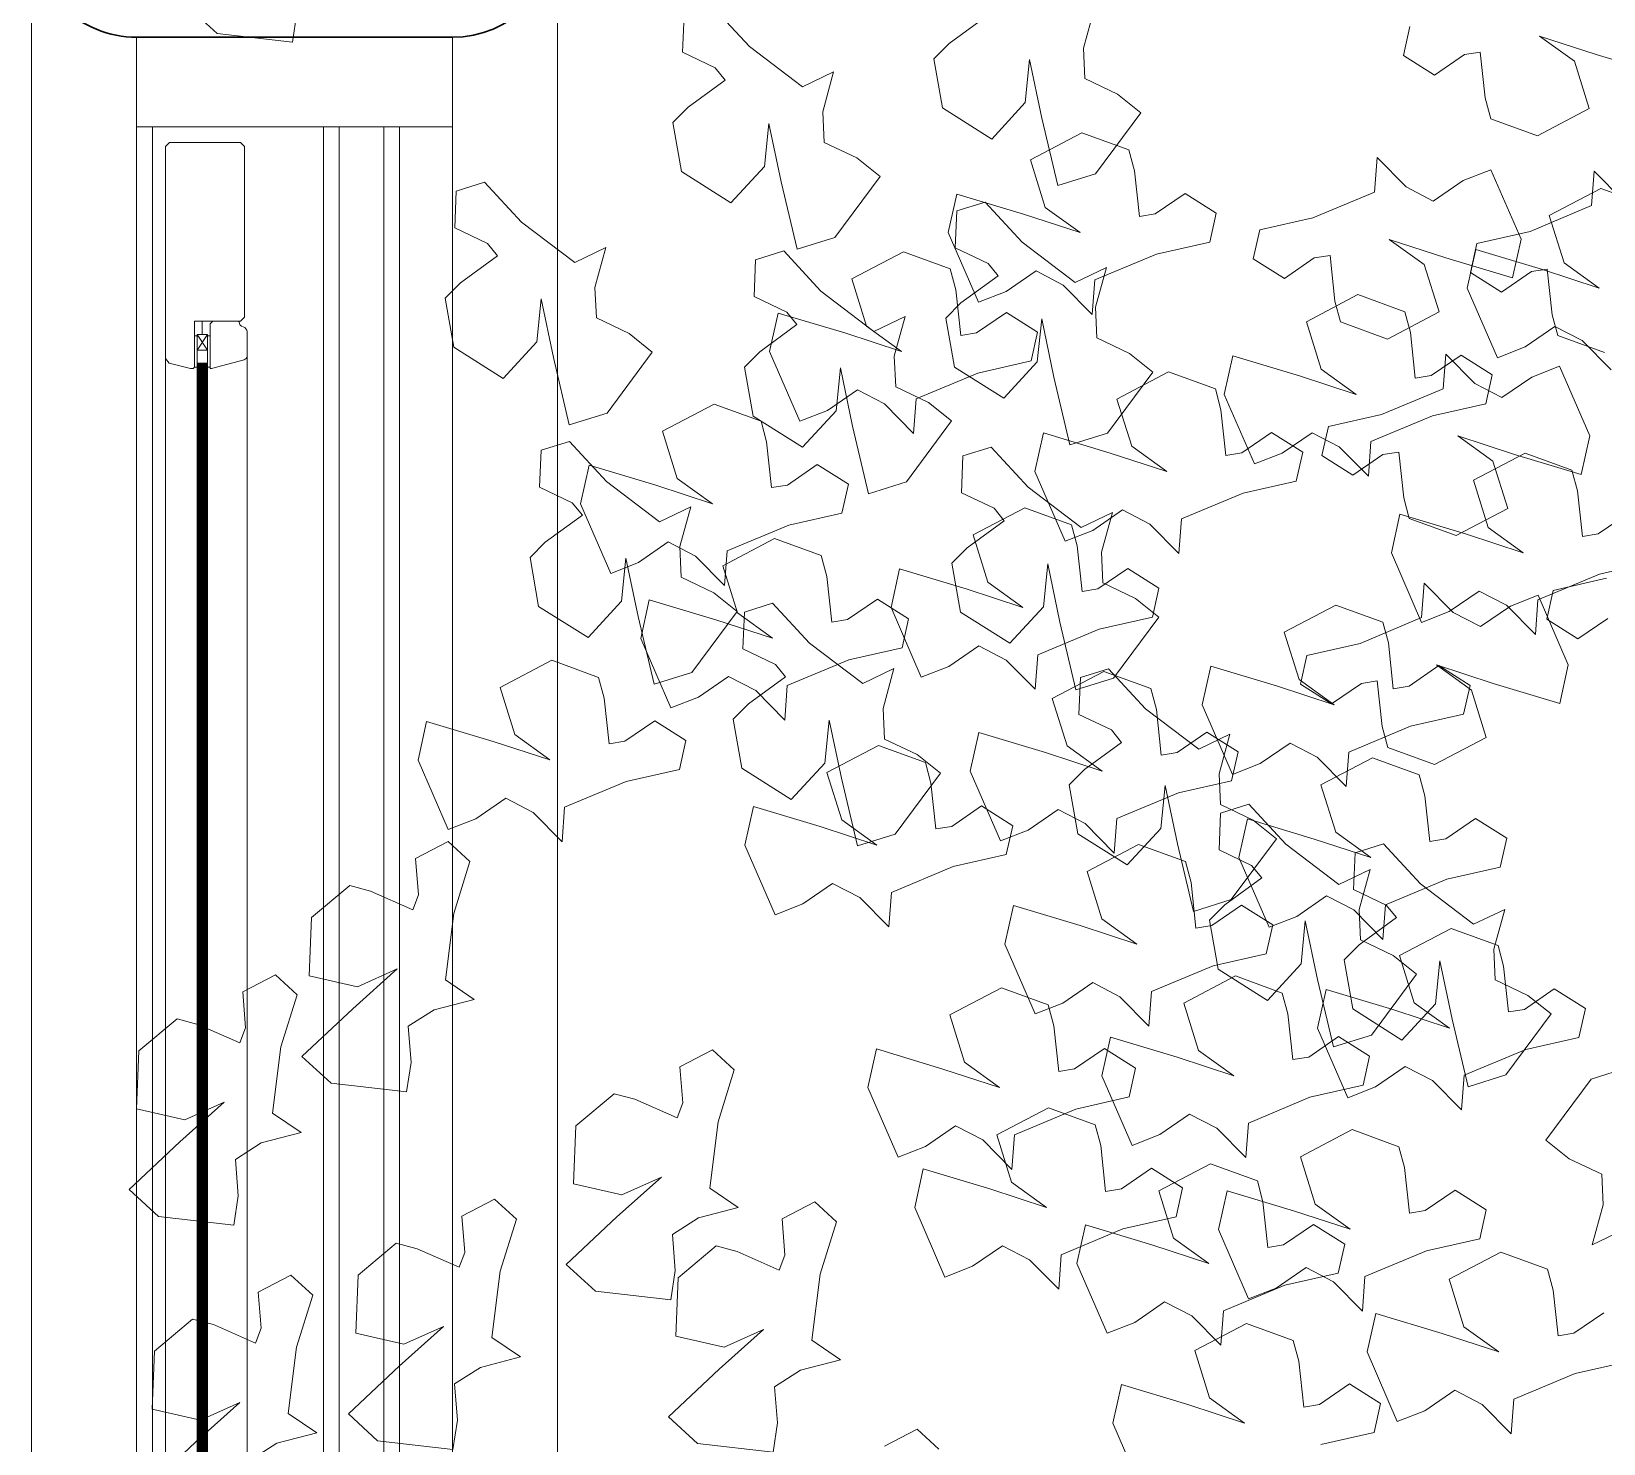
# Model space of a CAD drawing. Header units: metres. Extents: x -44 to 358, y -286 to 66.
# Drawn here: x 10.078 to 10.676, y -266.276 to -265.739 of the extents above; entities that cross this region are included whole.
import ezdxf

# ---------------------------------------------------------------- set-up
doc = ezdxf.new("R2010")
doc.units = ezdxf.units.M
doc.header["$LTSCALE"] = 0.3
for name, color, linetype, lineweight in [('A-DOOR', 7, 'Continuous', 5), ('A-WALL', 7, 'Continuous', 30), ('ARBOLES', 86, 'Continuous', 0), ('baños', 141, 'Continuous', 0), ('Columnas', 7, 'Continuous', 18), ('cristales', 131, 'Continuous', 0)]:
    doc.layers.add(name, color=color, linetype=linetype, lineweight=lineweight)

# ---------------------------------------------------------------- blocks, each defined once
blk = doc.blocks.new('TREES')
at = {"layer": 'ARBOLES', "color": 252, "true_color": 0x8da178}
for p, q in [((-0.01943, 0.00566), (-0.02163, 0.01238)), ((0.04322, 0.00195), (0.045, 0.01078)), ((0.11883, 0.00671), (0.11582, 0.01032)), ((-0.05957, 0.00886), (-0.05758, 0.00413)), ((-0.03624, 0.0063), (-0.03856, 0.01013)), ((-0.0276, 0.00861), (-0.02459, 0.005)), ((0.11066, 0.00966), (0.11286, 0.00294)), ((-0.04706, 0.00226), (-0.04544, 0.00667)), ((-0.04544, 0.00667), (-0.04151, 0.00722)), ((-0.04151, 0.00722), (-0.03624, 0.0063)), ((0.06172, 0.00723), (0.05828, 0.00313)), ((0.07993, 0.00042), (0.08157, 0.00666)), ((0.11666, 0.00246), (0.11883, 0.00671)), ((0.16753, 0.00781), (0.16542, 0.00459)), ((0.17594, 0.00272), (0.16753, 0.00781)), ((-0.12284, -0.00091), (-0.12504, 0.00581)), ((-0.05758, 0.00413), (-0.04917, -0.00096)), ((-0.02459, 0.005), (-0.02407, 0.003)), ((-0.01535, -0.00196), (-0.01943, 0.00566)), ((0.09249, 0.00578), (0.08388, 0.00104)), ((0.09758, 0.00514), (0.09249, 0.00578)), ((0.09581, -0.00369), (0.09758, 0.00514)), ((0.12228, 0.00578), (0.11366, 0.00104)), ((0.12737, 0.00514), (0.12228, 0.00578)), ((0.12559, -0.00369), (0.12737, 0.00514)), ((0.16542, 0.00459), (0.1638, 0.00018)), ((-0.13101, 0.00204), (-0.128, -0.00157)), ((-0.06662, 0.00254), (-0.06879, -0.00171)), ((-0.06282, 0.00206), (-0.06662, 0.00254)), ((-0.06062, -0.00466), (-0.06282, 0.00206)), ((-0.04917, -0.00096), (-0.04706, 0.00226)), ((-0.02407, 0.003), (-0.02991, 0.0018)), ((0.05828, 0.00313), (0.06276, 0.00321)), ((0.06276, 0.00321), (0.06684, -0.00441)), ((0.11286, 0.00294), (0.11666, 0.00246)), ((0.17793, -0.00201), (0.17594, 0.00272)), ((-0.17098, 0.00083), (-0.17261, -0.00541)), ((-0.03253, 0.00083), (-0.03416, -0.00541)), ((-0.02991, 0.0018), (-0.03253, 0.00083)), ((0.04152, -0.00558), (0.04322, 0.00195)), ((0.05027, 0.00172), (0.04435, -0.00075)), ((0.0544, -0.00461), (0.05027, 0.00172)), ((0.07732, -0.00055), (0.07993, 0.00042)), ((0.08388, 0.00104), (0.08562, -0.0024)), ((0.11366, 0.00104), (0.1154, -0.0024)), ((0.1546, 0.00056), (0.15691, -0.00328)), ((0.15987, -0.00037), (0.1546, 0.00056)), ((0.1638, 0.00018), (0.15987, -0.00037)), ((-0.15277, -0.00598), (-0.14933, -0.00188)), ((-0.128, -0.00157), (-0.12748, -0.00357)), ((-0.11876, -0.00854), (-0.12284, -0.00091)), ((-0.06879, -0.00171), (-0.06578, -0.00532)), ((-0.01087, -0.00188), (-0.01535, -0.00196)), ((-0.01431, -0.00598), (-0.01087, -0.00188)), ((0.04435, -0.00075), (0.04152, -0.00558)), ((0.07148, -0.00175), (0.07732, -0.00055)), ((0.072, -0.00375), (0.07148, -0.00175)), ((0.16939, -0.00488), (0.17793, -0.00201)), ((-0.12748, -0.00357), (-0.13332, -0.00477)), ((0.07501, -0.00736), (0.072, -0.00375)), ((0.08562, -0.0024), (0.08862, -0.00601)), ((0.0941, -0.01123), (0.09581, -0.00369)), ((0.10286, -0.00393), (0.09694, -0.0064)), ((0.10698, -0.01025), (0.10286, -0.00393)), ((0.1154, -0.0024), (0.11841, -0.00601)), ((0.12389, -0.01123), (0.12559, -0.00369)), ((0.13264, -0.00393), (0.12672, -0.0064)), ((0.13677, -0.01025), (0.13264, -0.00393)), ((0.15691, -0.00328), (0.15235, -0.01062)), ((-0.17261, -0.00541), (-0.16849, -0.01174)), ((-0.16257, -0.00927), (-0.15973, -0.00444)), ((-0.15973, -0.00444), (-0.16144, -0.01197)), ((-0.15426, -0.00966), (-0.15277, -0.00598)), ((-0.13593, -0.00574), (-0.13756, -0.01198)), ((-0.13332, -0.00477), (-0.13593, -0.00574)), ((-0.06578, -0.00532), (-0.06526, -0.00732)), ((-0.05654, -0.01229), (-0.06062, -0.00466)), ((-0.03416, -0.00541), (-0.03004, -0.01174)), ((-0.02411, -0.00927), (-0.02128, -0.00444)), ((-0.02128, -0.00444), (-0.02298, -0.01197)), ((-0.0158, -0.00966), (-0.01431, -0.00598)), ((0.05277, -0.01085), (0.0544, -0.00461)), ((0.06796, -0.00547), (0.05935, -0.01021)), ((0.06684, -0.00441), (0.06904, -0.01113)), ((0.07305, -0.00611), (0.06796, -0.00547)), ((0.08862, -0.00601), (0.08714, -0.00969)), ((0.11841, -0.00601), (0.11692, -0.00969)), ((0.16202, -0.00717), (0.16939, -0.00488)), ((-0.06526, -0.00732), (-0.0711, -0.00852)), ((-0.03945, -0.0078), (-0.04162, -0.01205)), ((-0.03565, -0.00828), (-0.03945, -0.0078)), ((0.07127, -0.01494), (0.07305, -0.00611)), ((0.07284, -0.01161), (0.07501, -0.00736)), ((0.09694, -0.0064), (0.0941, -0.01123)), ((0.12672, -0.0064), (0.12389, -0.01123)), ((0.16762, -0.00721), (0.16202, -0.00717)), ((0.17272, -0.01111), (0.16762, -0.00721)), ((-0.16849, -0.01174), (-0.16257, -0.00927)), ((-0.15125, -0.01327), (-0.15426, -0.00966)), ((-0.11428, -0.00845), (-0.11876, -0.00854)), ((-0.11772, -0.01255), (-0.11428, -0.00845)), ((-0.08765, -0.00968), (-0.08982, -0.01393)), ((-0.08385, -0.01016), (-0.08765, -0.00968)), ((-0.08165, -0.01688), (-0.08385, -0.01016)), ((-0.07371, -0.00949), (-0.07534, -0.01573)), ((-0.0711, -0.00852), (-0.07371, -0.00949)), ((-0.03345, -0.015), (-0.03565, -0.00828)), ((-0.03004, -0.01174), (-0.02411, -0.00927)), ((-0.01279, -0.01327), (-0.0158, -0.00966)), ((0.08714, -0.00969), (0.0837, -0.01379)), ((0.11692, -0.00969), (0.11348, -0.01379)), ((0.16403, -0.01003), (0.16192, -0.01325)), ((0.17244, -0.01512), (0.16403, -0.01003)), ((-0.16144, -0.01197), (-0.16321, -0.0208)), ((-0.13756, -0.01198), (-0.13344, -0.01831)), ((-0.12752, -0.01584), (-0.12468, -0.01101)), ((-0.12468, -0.01101), (-0.12639, -0.01854)), ((-0.05206, -0.0122), (-0.05654, -0.01229)), ((-0.0555, -0.0163), (-0.05206, -0.0122)), ((-0.04162, -0.01205), (-0.03861, -0.01566)), ((-0.02298, -0.01197), (-0.02476, -0.0208)), ((0.04431, -0.01302), (0.05015, -0.01182)), ((0.05015, -0.01182), (0.05277, -0.01085)), ((0.05935, -0.01021), (0.06108, -0.01365)), ((0.06904, -0.01113), (0.07284, -0.01161)), ((0.10535, -0.01649), (0.10698, -0.01025)), ((0.13514, -0.01649), (0.13677, -0.01025)), ((0.15235, -0.01062), (0.14763, -0.01589)), ((0.1693, -0.01784), (0.17272, -0.01111)), ((-0.14951, -0.0167), (-0.15125, -0.01327)), ((-0.1192, -0.01623), (-0.11772, -0.01255)), ((-0.08982, -0.01393), (-0.08681, -0.01753)), ((-0.01106, -0.0167), (-0.01279, -0.01327)), ((0.04483, -0.01502), (0.04431, -0.01302)), ((0.06108, -0.01365), (0.06409, -0.01725)), ((0.0837, -0.01379), (0.08818, -0.0137)), ((0.08818, -0.0137), (0.09226, -0.02132)), ((0.11348, -0.01379), (0.11796, -0.0137)), ((0.11796, -0.0137), (0.12204, -0.02132)), ((0.1555, -0.01477), (0.15698, -0.01331)), ((0.15698, -0.01331), (0.16093, -0.01777)), ((0.16192, -0.01325), (0.1603, -0.01766)), ((-0.13344, -0.01831), (-0.12752, -0.01584)), ((-0.1162, -0.01984), (-0.1192, -0.01623)), ((-0.10692, -0.01625), (-0.10909, -0.0205)), ((-0.10312, -0.01673), (-0.10692, -0.01625)), ((-0.07534, -0.01573), (-0.07122, -0.02206)), ((-0.0653, -0.01959), (-0.06246, -0.01476)), ((-0.06246, -0.01476), (-0.06417, -0.02229)), ((-0.03861, -0.01566), (-0.03809, -0.01767)), ((-0.02937, -0.02263), (-0.03345, -0.015)), ((0.04784, -0.01863), (0.04483, -0.01502)), ((0.06957, -0.02248), (0.07127, -0.01494)), ((0.07833, -0.01517), (0.0724, -0.01765)), ((0.08245, -0.0215), (0.07833, -0.01517)), ((0.14763, -0.01589), (0.14912, -0.01942)), ((0.15388, -0.01917), (0.1555, -0.01477)), ((0.17443, -0.01985), (0.17244, -0.01512)), ((-0.15813, -0.02144), (-0.14951, -0.0167)), ((-0.14724, -0.01718), (-0.14941, -0.02142)), ((-0.14344, -0.01766), (-0.14724, -0.01718)), ((-0.14124, -0.02438), (-0.14344, -0.01766)), ((-0.10092, -0.02345), (-0.10312, -0.01673)), ((-0.08681, -0.01753), (-0.08629, -0.01954)), ((-0.07757, -0.0245), (-0.08165, -0.01688)), ((-0.05698, -0.01998), (-0.0555, -0.0163)), ((-0.03809, -0.01767), (-0.04393, -0.01886)), ((-0.01967, -0.02144), (-0.01106, -0.0167)), ((0.06409, -0.01725), (0.0626, -0.02093)), ((0.0724, -0.01765), (0.06957, -0.02248)), ((0.0969, -0.01866), (0.10274, -0.01747)), ((0.10274, -0.01747), (0.10535, -0.01649)), ((0.12668, -0.01866), (0.13252, -0.01747)), ((0.13252, -0.01747), (0.13514, -0.01649)), ((0.1511, -0.01728), (0.15341, -0.02112)), ((0.15637, -0.01821), (0.1511, -0.01728)), ((0.1603, -0.01766), (0.15637, -0.01821)), ((0.16093, -0.01777), (0.16308, -0.01955)), ((0.16308, -0.01955), (0.1693, -0.01784)), ((-0.12639, -0.01854), (-0.12816, -0.02737)), ((-0.11446, -0.02327), (-0.1162, -0.01984)), ((-0.08629, -0.01954), (-0.09213, -0.02073)), ((-0.07122, -0.02206), (-0.0653, -0.01959)), ((-0.05398, -0.02359), (-0.05698, -0.01998)), ((-0.04654, -0.01983), (-0.04818, -0.02607)), ((-0.04393, -0.01886), (-0.04654, -0.01983)), ((-0.01317, -0.01907), (-0.01533, -0.02332)), ((-0.00936, -0.01955), (-0.01317, -0.01907)), ((-0.00716, -0.02627), (-0.00936, -0.01955)), ((0.04567, -0.02288), (0.04784, -0.01863)), ((0.09742, -0.02067), (0.0969, -0.01866)), ((0.1272, -0.02067), (0.12668, -0.01866)), ((0.14912, -0.01942), (0.15388, -0.01917)), ((0.1659, -0.02272), (0.17443, -0.01985)), ((-0.16321, -0.0208), (-0.15813, -0.02144)), ((-0.14941, -0.02142), (-0.1464, -0.02503)), ((-0.10909, -0.0205), (-0.10608, -0.02411)), ((-0.09475, -0.02171), (-0.09638, -0.02795)), ((-0.09213, -0.02073), (-0.09475, -0.02171)), ((-0.06417, -0.02229), (-0.06594, -0.03112)), ((-0.02476, -0.0208), (-0.01967, -0.02144)), ((0.0626, -0.02093), (0.05916, -0.02504)), ((0.08082, -0.02774), (0.08245, -0.0215)), ((0.09226, -0.02132), (0.09446, -0.02804)), ((0.10043, -0.02428), (0.09742, -0.02067)), ((0.12204, -0.02132), (0.12424, -0.02804)), ((0.13021, -0.02428), (0.1272, -0.02067)), ((0.15341, -0.02112), (0.14885, -0.02846)), ((-0.13716, -0.032), (-0.14124, -0.02438)), ((-0.12307, -0.02801), (-0.11446, -0.02327)), ((-0.10608, -0.02411), (-0.10556, -0.02611)), ((-0.09684, -0.03107), (-0.10092, -0.02345)), ((-0.07309, -0.02441), (-0.07757, -0.0245)), ((-0.07653, -0.02852), (-0.07309, -0.02441)), ((-0.05224, -0.02702), (-0.05398, -0.02359)), ((-0.02489, -0.02254), (-0.02937, -0.02263)), ((-0.02833, -0.02664), (-0.02489, -0.02254)), ((-0.01533, -0.02332), (-0.01233, -0.02693)), ((0.04187, -0.0224), (0.04567, -0.02288)), ((0.09826, -0.02852), (0.10043, -0.02428)), ((0.12804, -0.02852), (0.13021, -0.02428)), ((0.15852, -0.02502), (0.1659, -0.02272)), ((-0.1464, -0.02503), (-0.14588, -0.02704)), ((-0.10556, -0.02611), (-0.1114, -0.0273)), ((-0.05785, -0.0247), (-0.06002, -0.02894)), ((-0.05405, -0.02517), (-0.05785, -0.0247)), ((-0.05185, -0.0319), (-0.05405, -0.02517)), ((-0.04818, -0.02607), (-0.04405, -0.0324)), ((-0.03813, -0.02993), (-0.0353, -0.0251)), ((-0.0353, -0.0251), (-0.037, -0.03263)), ((-0.03332, -0.02564), (-0.03548, -0.02989)), ((-0.02951, -0.02612), (-0.03332, -0.02564)), ((-0.02731, -0.03284), (-0.02951, -0.02612)), ((0.05916, -0.02504), (0.06364, -0.02495)), ((0.06364, -0.02495), (0.06772, -0.03257)), ((0.16412, -0.02505), (0.15852, -0.02502)), ((0.16922, -0.02895), (0.16412, -0.02505)), ((-0.15172, -0.02823), (-0.15433, -0.02921)), ((-0.14588, -0.02704), (-0.15172, -0.02823)), ((-0.12816, -0.02737), (-0.12307, -0.02801)), ((-0.11401, -0.02828), (-0.11564, -0.03452)), ((-0.1114, -0.0273), (-0.11401, -0.02828)), ((-0.09638, -0.02795), (-0.09226, -0.03427)), ((-0.08633, -0.0318), (-0.0835, -0.02697)), ((-0.0835, -0.02697), (-0.0852, -0.03451)), ((-0.06085, -0.03176), (-0.05224, -0.02702)), ((-0.02982, -0.03032), (-0.02833, -0.02664)), ((-0.01233, -0.02693), (-0.0118, -0.02893)), ((0.0782, -0.02872), (0.08082, -0.02774)), ((0.09446, -0.02804), (0.09826, -0.02852)), ((0.12424, -0.02804), (0.12804, -0.02852)), ((0.14885, -0.02846), (0.14413, -0.03373)), ((-0.15433, -0.02921), (-0.15596, -0.03545)), ((-0.07802, -0.0322), (-0.07653, -0.02852)), ((-0.06002, -0.02894), (-0.05701, -0.03255)), ((-0.04405, -0.0324), (-0.03813, -0.02993)), ((-0.03548, -0.02989), (-0.03248, -0.0335)), ((-0.02681, -0.03393), (-0.02982, -0.03032)), ((-0.01764, -0.03013), (-0.02026, -0.0311)), ((-0.0118, -0.02893), (-0.01764, -0.03013)), ((0.07236, -0.02991), (0.0782, -0.02872)), ((0.07288, -0.03192), (0.07236, -0.02991)), ((0.14826, -0.02975), (0.14615, -0.03297)), ((0.15667, -0.03484), (0.14826, -0.02975)), ((0.1658, -0.03568), (0.16922, -0.02895)), ((-0.13268, -0.03191), (-0.13716, -0.032)), ((-0.13612, -0.03601), (-0.13268, -0.03191)), ((-0.09236, -0.03099), (-0.09684, -0.03107)), ((-0.0958, -0.03509), (-0.09236, -0.03099)), ((-0.09226, -0.03427), (-0.08633, -0.0318)), ((-0.07501, -0.0358), (-0.07802, -0.0322)), ((-0.06594, -0.03112), (-0.06085, -0.03176)), ((-0.05701, -0.03255), (-0.05649, -0.03456)), ((-0.04777, -0.03952), (-0.05185, -0.0319)), ((-0.02026, -0.0311), (-0.02189, -0.03734)), ((0.06772, -0.03257), (0.06992, -0.03929)), ((0.07589, -0.03552), (0.07288, -0.03192)), ((0.152, -0.03261), (0.15348, -0.03115)), ((0.15348, -0.03115), (0.15743, -0.03561)), ((-0.14592, -0.0393), (-0.14308, -0.03447)), ((-0.14308, -0.03447), (-0.14479, -0.04201)), ((-0.11564, -0.03452), (-0.11152, -0.04085)), ((-0.1056, -0.03838), (-0.10276, -0.03355)), ((-0.10276, -0.03355), (-0.10447, -0.04108)), ((-0.0852, -0.03451), (-0.08698, -0.04334)), ((-0.05649, -0.03456), (-0.06233, -0.03575)), ((-0.037, -0.03263), (-0.03878, -0.04146)), ((-0.03248, -0.0335), (-0.03196, -0.03551)), ((-0.02324, -0.04047), (-0.02731, -0.03284)), ((-0.02507, -0.03736), (-0.02681, -0.03393)), ((0.14413, -0.03373), (0.14562, -0.03726)), ((0.14615, -0.03297), (0.14453, -0.03737)), ((0.15038, -0.03701), (0.152, -0.03261)), ((-0.15596, -0.03545), (-0.15184, -0.04177)), ((-0.1376, -0.03969), (-0.13612, -0.03601)), ((-0.09728, -0.03877), (-0.0958, -0.03509)), ((-0.07328, -0.03924), (-0.07501, -0.0358)), ((-0.06233, -0.03575), (-0.06495, -0.03673)), ((-0.03196, -0.03551), (-0.03779, -0.0367)), ((-0.01184, -0.0412), (-0.00901, -0.03637)), ((-0.00901, -0.03637), (-0.01072, -0.0439)), ((0.07372, -0.03977), (0.07589, -0.03552)), ((0.15866, -0.03956), (0.15667, -0.03484)), ((0.15743, -0.03561), (0.15958, -0.03739)), ((0.15958, -0.03739), (0.1658, -0.03568)), ((-0.11152, -0.04085), (-0.1056, -0.03838)), ((-0.06495, -0.03673), (-0.06658, -0.04297)), ((-0.04041, -0.03767), (-0.04204, -0.04391)), ((-0.03779, -0.0367), (-0.04041, -0.03767)), ((-0.03369, -0.0421), (-0.02507, -0.03736)), ((-0.02189, -0.03734), (-0.01777, -0.04367)), ((0.13533, -0.037), (0.13765, -0.04084)), ((0.1406, -0.03793), (0.13533, -0.037)), ((0.14453, -0.03737), (0.1406, -0.03793)), ((0.14562, -0.03726), (0.15038, -0.03701)), ((-0.15184, -0.04177), (-0.14592, -0.0393)), ((-0.1346, -0.0433), (-0.1376, -0.03969)), ((-0.13497, -0.04066), (-0.13714, -0.04491)), ((-0.13117, -0.04114), (-0.13497, -0.04066)), ((-0.09428, -0.04238), (-0.09728, -0.03877)), ((-0.08189, -0.04398), (-0.07328, -0.03924)), ((-0.07364, -0.03879), (-0.0758, -0.04304)), ((-0.06983, -0.03927), (-0.07364, -0.03879)), ((-0.06763, -0.04599), (-0.06983, -0.03927)), ((-0.04329, -0.03943), (-0.04777, -0.03952)), ((-0.04673, -0.04353), (-0.04329, -0.03943)), ((-0.01876, -0.04038), (-0.02324, -0.04047)), ((-0.02219, -0.04448), (-0.01876, -0.04038)), ((0.06992, -0.03929), (0.07372, -0.03977)), ((0.15013, -0.04244), (0.15866, -0.03956)), ((-0.14479, -0.04201), (-0.14656, -0.05084)), ((-0.12897, -0.04786), (-0.13117, -0.04114)), ((-0.10447, -0.04108), (-0.10624, -0.04991)), ((-0.09254, -0.04581), (-0.09428, -0.04238)), ((-0.05653, -0.04682), (-0.0537, -0.04199)), ((-0.0537, -0.04199), (-0.0554, -0.04953)), ((-0.03878, -0.04146), (-0.03369, -0.0421)), ((-0.01777, -0.04367), (-0.01184, -0.0412)), ((0.13765, -0.04084), (0.13308, -0.04818)), ((0.14275, -0.04473), (0.15013, -0.04244)), ((-0.13286, -0.04674), (-0.1346, -0.0433)), ((-0.08698, -0.04334), (-0.08189, -0.04398)), ((-0.0758, -0.04304), (-0.0728, -0.04664)), ((-0.06658, -0.04297), (-0.06245, -0.04929)), ((-0.04822, -0.04721), (-0.04673, -0.04353)), ((-0.04204, -0.04391), (-0.03792, -0.05024)), ((-0.03199, -0.04777), (-0.02916, -0.04294)), ((-0.02916, -0.04294), (-0.03087, -0.05048)), ((-0.02368, -0.04816), (-0.02219, -0.04448)), ((-0.01072, -0.0439), (-0.01249, -0.05273)), ((0.14835, -0.04477), (0.14275, -0.04473)), ((0.15345, -0.04866), (0.14835, -0.04477)), ((-0.14147, -0.05148), (-0.13286, -0.04674)), ((-0.13714, -0.04491), (-0.13413, -0.04852)), ((-0.10116, -0.05055), (-0.09254, -0.04581)), ((-0.09554, -0.04536), (-0.0977, -0.04961)), ((-0.09173, -0.04584), (-0.09554, -0.04536)), ((-0.08953, -0.05256), (-0.09173, -0.04584)), ((-0.0728, -0.04664), (-0.07227, -0.04865)), ((-0.06356, -0.05361), (-0.06763, -0.04599)), ((-0.06245, -0.04929), (-0.05653, -0.04682)), ((-0.13413, -0.04852), (-0.13361, -0.05052)), ((-0.12489, -0.05549), (-0.12897, -0.04786)), ((-0.07227, -0.04865), (-0.07811, -0.04984)), ((-0.04521, -0.05082), (-0.04822, -0.04721)), ((-0.03859, -0.04723), (-0.04075, -0.05148)), ((-0.03478, -0.04771), (-0.03859, -0.04723)), ((-0.03792, -0.05024), (-0.03199, -0.04777)), ((-0.03258, -0.05443), (-0.03478, -0.04771)), ((-0.02067, -0.05177), (-0.02368, -0.04816)), ((-0.0074, -0.05337), (0.00121, -0.04863)), ((0.12109, -0.04759), (0.11899, -0.05081)), ((0.1295, -0.05268), (0.12109, -0.04759)), ((0.13308, -0.04818), (0.12836, -0.05344)), ((0.15004, -0.0554), (0.15345, -0.04866)), ((-0.14656, -0.05084), (-0.14147, -0.05148)), ((-0.13361, -0.05052), (-0.13945, -0.05172)), ((-0.10624, -0.04991), (-0.10116, -0.05055)), ((-0.0977, -0.04961), (-0.0947, -0.05321)), ((-0.08073, -0.05082), (-0.08236, -0.05706)), ((-0.07811, -0.04984), (-0.08073, -0.05082)), ((-0.0554, -0.04953), (-0.05718, -0.05836)), ((-0.04347, -0.05426), (-0.04521, -0.05082)), ((-0.03087, -0.05048), (-0.03264, -0.0593)), ((0.11899, -0.05081), (0.11737, -0.05521)), ((0.13623, -0.05232), (0.13771, -0.05087)), ((0.13771, -0.05087), (0.14166, -0.05533)), ((-0.14207, -0.05269), (-0.1437, -0.05893)), ((-0.13945, -0.05172), (-0.14207, -0.05269)), ((-0.08546, -0.06018), (-0.08953, -0.05256)), ((-0.04075, -0.05148), (-0.03774, -0.05509)), ((-0.01894, -0.0552), (-0.02067, -0.05177)), ((-0.01249, -0.05273), (-0.0074, -0.05337)), ((0.08956, -0.05134), (0.08745, -0.05456)), ((0.09797, -0.05643), (0.08956, -0.05134)), ((0.1315, -0.0574), (0.1295, -0.05268)), ((0.13461, -0.05673), (0.13623, -0.05232)), ((-0.16476, -0.05473), (-0.16692, -0.05898)), ((-0.16095, -0.05521), (-0.16476, -0.05473)), ((-0.0947, -0.05321), (-0.09417, -0.05522)), ((-0.05907, -0.05352), (-0.06356, -0.05361)), ((-0.06251, -0.05762), (-0.05907, -0.05352)), ((-0.05349, -0.05473), (-0.05565, -0.05898)), ((-0.04968, -0.05521), (-0.05349, -0.05473)), ((-0.05209, -0.059), (-0.04347, -0.05426)), ((-0.02851, -0.06206), (-0.03258, -0.05443)), ((0.08745, -0.05456), (0.08583, -0.05896)), ((0.10816, -0.05484), (0.11048, -0.05868)), ((0.11343, -0.05577), (0.10816, -0.05484)), ((0.12836, -0.05344), (0.12985, -0.05698)), ((-0.15875, -0.06193), (-0.16095, -0.05521)), ((-0.12041, -0.0554), (-0.12489, -0.05549)), ((-0.12385, -0.0595), (-0.12041, -0.0554)), ((-0.10001, -0.05641), (-0.10263, -0.05739)), ((-0.09417, -0.05522), (-0.10001, -0.05641)), ((-0.07231, -0.06091), (-0.06948, -0.05608)), ((-0.06948, -0.05608), (-0.07119, -0.06362)), ((-0.04748, -0.06193), (-0.04968, -0.05521)), ((-0.03774, -0.05509), (-0.03722, -0.0571)), ((-0.02755, -0.05994), (-0.01894, -0.0552)), ((0.05626, -0.05603), (0.05415, -0.05925)), ((0.06467, -0.06112), (0.05626, -0.05603)), ((0.09996, -0.06115), (0.09797, -0.05643)), ((0.11737, -0.05521), (0.11343, -0.05577)), ((0.12985, -0.05698), (0.13461, -0.05673)), ((0.14166, -0.05533), (0.14381, -0.05711)), ((0.14381, -0.05711), (0.15004, -0.0554)), ((-0.16692, -0.05898), (-0.16391, -0.06259)), ((-0.1437, -0.05893), (-0.13957, -0.06526)), ((-0.13365, -0.06279), (-0.13082, -0.05796)), ((-0.13082, -0.05796), (-0.13252, -0.06549)), ((-0.11569, -0.05756), (-0.11785, -0.0618)), ((-0.11188, -0.05803), (-0.11569, -0.05756)), ((-0.10968, -0.06476), (-0.11188, -0.05803)), ((-0.10263, -0.05739), (-0.10426, -0.06363)), ((-0.08236, -0.05706), (-0.07824, -0.06338)), ((-0.064, -0.06131), (-0.06251, -0.05762)), ((-0.05718, -0.05836), (-0.05209, -0.059)), ((-0.05565, -0.05898), (-0.05265, -0.06259)), ((-0.04306, -0.05829), (-0.04568, -0.05926)), ((-0.03722, -0.0571), (-0.04306, -0.05829)), ((0.07663, -0.05859), (0.07895, -0.06243)), ((0.0819, -0.05952), (0.07663, -0.05859)), ((0.08583, -0.05896), (0.0819, -0.05952)), ((0.11048, -0.05868), (0.10592, -0.06602)), ((0.12296, -0.06028), (0.1315, -0.0574)), ((-0.12534, -0.06318), (-0.12385, -0.0595)), ((-0.08097, -0.06009), (-0.08546, -0.06018)), ((-0.08441, -0.0642), (-0.08097, -0.06009)), ((-0.07824, -0.06338), (-0.07231, -0.06091)), ((-0.04568, -0.05926), (-0.04731, -0.0655)), ((-0.03264, -0.0593), (-0.02755, -0.05994)), ((0.05415, -0.05925), (0.05253, -0.06366)), ((0.11558, -0.06257), (0.12296, -0.06028)), ((-0.16391, -0.06259), (-0.16339, -0.06459)), ((-0.15468, -0.06956), (-0.15875, -0.06193)), ((-0.13957, -0.06526), (-0.13365, -0.06279)), ((-0.11785, -0.0618), (-0.11485, -0.06541)), ((-0.09421, -0.06748), (-0.09138, -0.06266)), ((-0.09138, -0.06266), (-0.09309, -0.07019)), ((-0.06099, -0.06491), (-0.064, -0.06131)), ((-0.05265, -0.06259), (-0.05212, -0.06459)), ((-0.04341, -0.06956), (-0.04748, -0.06193)), ((-0.02402, -0.06197), (-0.02851, -0.06206)), ((-0.02746, -0.06607), (-0.02402, -0.06197)), ((0.06666, -0.06585), (0.06467, -0.06112)), ((0.07895, -0.06243), (0.07438, -0.06977)), ((0.09143, -0.06403), (0.09996, -0.06115)), ((0.12118, -0.06261), (0.11558, -0.06257)), ((0.12628, -0.06651), (0.12118, -0.06261)), ((-0.16339, -0.06459), (-0.16923, -0.06579)), ((-0.12233, -0.06679), (-0.12534, -0.06318)), ((-0.10561, -0.07238), (-0.10968, -0.06476)), ((-0.10426, -0.06363), (-0.10014, -0.06996)), ((-0.0859, -0.06788), (-0.08441, -0.0642)), ((-0.07119, -0.06362), (-0.07296, -0.07245)), ((-0.05926, -0.06835), (-0.06099, -0.06491)), ((-0.05212, -0.06459), (-0.05796, -0.06579)), ((-0.03726, -0.06936), (-0.03443, -0.06453)), ((-0.03443, -0.06453), (-0.03613, -0.07207)), ((0.0486, -0.06421), (0.04333, -0.06329)), ((0.05253, -0.06366), (0.0486, -0.06421)), ((0.08405, -0.06632), (0.09143, -0.06403)), ((-0.17185, -0.06676), (-0.17348, -0.073)), ((-0.16923, -0.06579), (-0.17185, -0.06676)), ((-0.13252, -0.06549), (-0.1343, -0.07432)), ((-0.12059, -0.07022), (-0.12233, -0.06679)), ((-0.11485, -0.06541), (-0.11432, -0.06742)), ((-0.06058, -0.06676), (-0.06221, -0.073)), ((-0.05796, -0.06579), (-0.06058, -0.06676)), ((-0.04731, -0.0655), (-0.04319, -0.07183)), ((-0.02895, -0.06975), (-0.02746, -0.06607)), ((0.05813, -0.06873), (0.06666, -0.06585)), ((0.08965, -0.06636), (0.08405, -0.06632)), ((0.09475, -0.07025), (0.08965, -0.06636)), ((0.10592, -0.06602), (0.10119, -0.07129)), ((0.12287, -0.07324), (0.12628, -0.06651)), ((-0.12016, -0.06861), (-0.12278, -0.06958)), ((-0.11432, -0.06742), (-0.12016, -0.06861)), ((-0.10014, -0.06996), (-0.09421, -0.06748)), ((-0.08289, -0.07148), (-0.0859, -0.06788)), ((-0.06787, -0.07309), (-0.05926, -0.06835)), ((0.05075, -0.07102), (0.05813, -0.06873)), ((0.10906, -0.07016), (0.11054, -0.06871)), ((0.11054, -0.06871), (0.11449, -0.07317)), ((-0.15019, -0.06947), (-0.15468, -0.06956)), ((-0.15363, -0.07357), (-0.15019, -0.06947)), ((-0.12921, -0.07496), (-0.12059, -0.07022)), ((-0.12278, -0.06958), (-0.12441, -0.07583)), ((-0.09309, -0.07019), (-0.09486, -0.07902)), ((-0.03892, -0.06947), (-0.04341, -0.06956)), ((-0.04319, -0.07183), (-0.03726, -0.06936)), ((-0.04236, -0.07357), (-0.03892, -0.06947)), ((-0.02594, -0.07336), (-0.02895, -0.06975)), ((0.05635, -0.07106), (0.05075, -0.07102)), ((0.06145, -0.07495), (0.05635, -0.07106)), ((0.07438, -0.06977), (0.06966, -0.07503)), ((0.09133, -0.07699), (0.09475, -0.07025)), ((0.10744, -0.07457), (0.10906, -0.07016)), ((-0.17348, -0.073), (-0.16936, -0.07933)), ((-0.16343, -0.07686), (-0.1606, -0.07203)), ((-0.1606, -0.07203), (-0.1623, -0.07956)), ((-0.10113, -0.07229), (-0.10561, -0.07238)), ((-0.10456, -0.07639), (-0.10113, -0.07229)), ((-0.08116, -0.07492), (-0.08289, -0.07148)), ((-0.07296, -0.07245), (-0.06787, -0.07309)), ((-0.06221, -0.073), (-0.05809, -0.07933)), ((-0.05216, -0.07686), (-0.04933, -0.07203)), ((-0.04933, -0.07203), (-0.05103, -0.07956)), ((-0.03613, -0.07207), (-0.03791, -0.08089)), ((0.07753, -0.07391), (0.07901, -0.07246)), ((0.07901, -0.07246), (0.08296, -0.07692)), ((0.10119, -0.07129), (0.10268, -0.07482)), ((0.11449, -0.07317), (0.11665, -0.07495)), ((0.11665, -0.07495), (0.12287, -0.07324)), ((-0.15512, -0.07725), (-0.15363, -0.07357)), ((-0.1343, -0.07432), (-0.12921, -0.07496)), ((-0.11436, -0.07968), (-0.11153, -0.07485)), ((-0.11153, -0.07485), (-0.11324, -0.08239)), ((-0.08977, -0.07966), (-0.08116, -0.07492)), ((-0.08327, -0.07352), (-0.08544, -0.07777)), ((-0.07947, -0.074), (-0.08327, -0.07352)), ((-0.07727, -0.08072), (-0.07947, -0.074)), ((-0.04385, -0.07725), (-0.04236, -0.07357)), ((-0.02421, -0.07679), (-0.02594, -0.07336)), ((0.05803, -0.08168), (0.06145, -0.07495)), ((0.06966, -0.07503), (0.07115, -0.07857)), ((0.07591, -0.07832), (0.07753, -0.07391)), ((0.10268, -0.07482), (0.10744, -0.07457)), ((0.14388, -0.07387), (0.14177, -0.07709)), ((0.15229, -0.07896), (0.14388, -0.07387)), ((-0.16936, -0.07933), (-0.16343, -0.07686)), ((-0.15211, -0.08086), (-0.15512, -0.07725)), ((-0.14724, -0.07632), (-0.14941, -0.08057)), ((-0.14344, -0.0768), (-0.14724, -0.07632)), ((-0.14124, -0.08352), (-0.14344, -0.0768)), ((-0.12441, -0.07583), (-0.12029, -0.08215)), ((-0.10605, -0.08007), (-0.10456, -0.07639)), ((-0.05809, -0.07933), (-0.05216, -0.07686)), ((-0.04084, -0.08086), (-0.04385, -0.07725)), ((-0.03282, -0.08153), (-0.02421, -0.07679)), ((-0.00196, -0.07547), (-0.00427, -0.07853)), ((0.04571, -0.07715), (0.04966, -0.08161)), ((0.08296, -0.07692), (0.08511, -0.0787)), ((0.08511, -0.0787), (0.09133, -0.07699)), ((0.09831, -0.0767), (0.0962, -0.07992)), ((0.10672, -0.08178), (0.09831, -0.0767)), ((0.14177, -0.07709), (0.14015, -0.0815)), ((-0.09486, -0.07902), (-0.08977, -0.07966)), ((-0.08544, -0.07777), (-0.08243, -0.08138)), ((-0.00427, -0.07853), (-0.00168, -0.08253)), ((0.07115, -0.07857), (0.07591, -0.07832)), ((0.15428, -0.08369), (0.15229, -0.07896)), ((-0.1623, -0.07956), (-0.16408, -0.08839)), ((-0.15038, -0.08429), (-0.15211, -0.08086)), ((-0.14941, -0.08057), (-0.1464, -0.08418)), ((-0.12029, -0.08215), (-0.11436, -0.07968)), ((-0.10304, -0.08368), (-0.10605, -0.08007)), ((-0.08243, -0.08138), (-0.08191, -0.08338)), ((-0.07319, -0.08835), (-0.07727, -0.08072)), ((-0.05103, -0.07956), (-0.05281, -0.08839)), ((-0.03911, -0.08429), (-0.04084, -0.08086)), ((-0.03791, -0.08089), (-0.03282, -0.08153)), ((0.0962, -0.07992), (0.09458, -0.08432)), ((0.13095, -0.08113), (0.13326, -0.08496)), ((0.13622, -0.08205), (0.13095, -0.08113)), ((-0.11324, -0.08239), (-0.11501, -0.09122)), ((-0.08191, -0.08338), (-0.08775, -0.08458)), ((0.04966, -0.08161), (0.05181, -0.08339)), ((0.05181, -0.08339), (0.05803, -0.08168)), ((0.10871, -0.08651), (0.10672, -0.08178)), ((0.14015, -0.0815), (0.13622, -0.08205)), ((-0.15899, -0.08903), (-0.15038, -0.08429)), ((-0.1464, -0.08418), (-0.14588, -0.08618)), ((-0.13716, -0.09115), (-0.14124, -0.08352)), ((-0.10131, -0.08711), (-0.10304, -0.08368)), ((-0.08775, -0.08458), (-0.09036, -0.08555)), ((-0.04772, -0.08903), (-0.03911, -0.08429)), ((0.08538, -0.08395), (0.0877, -0.08779)), ((0.09065, -0.08488), (0.08538, -0.08395)), ((0.09458, -0.08432), (0.09065, -0.08488)), ((0.13326, -0.08496), (0.1287, -0.09231)), ((0.14574, -0.08657), (0.15428, -0.08369)), ((-0.15172, -0.08738), (-0.15433, -0.08835)), ((-0.14588, -0.08618), (-0.15172, -0.08738)), ((-0.10992, -0.09186), (-0.10131, -0.08711)), ((-0.09036, -0.08555), (-0.09199, -0.09179)), ((0.10018, -0.08939), (0.10871, -0.08651)), ((0.13837, -0.08886), (0.14574, -0.08657)), ((-0.16408, -0.08839), (-0.15899, -0.08903)), ((-0.15433, -0.08835), (-0.15596, -0.09459)), ((-0.10869, -0.08947), (-0.11085, -0.09371)), ((-0.10489, -0.08994), (-0.10869, -0.08947)), ((-0.06871, -0.08826), (-0.07319, -0.08835)), ((-0.07215, -0.09236), (-0.06871, -0.08826)), ((-0.05281, -0.08839), (-0.04772, -0.08903)), ((-0.01228, -0.08925), (-0.01445, -0.09318)), ((-0.01045, -0.09428), (-0.01228, -0.08925)), ((0.06764, -0.08889), (0.06553, -0.09211)), ((0.07605, -0.09398), (0.06764, -0.08889)), ((0.0877, -0.08779), (0.08313, -0.09513)), ((0.0928, -0.09168), (0.10018, -0.08939)), ((0.14397, -0.0889), (0.13837, -0.08886)), ((0.14907, -0.09279), (0.14397, -0.0889)), ((-0.13268, -0.09106), (-0.13716, -0.09115)), ((-0.13612, -0.09516), (-0.13268, -0.09106)), ((-0.11501, -0.09122), (-0.10992, -0.09186)), ((-0.10269, -0.09667), (-0.10489, -0.08994)), ((-0.08195, -0.09565), (-0.07911, -0.09082)), ((-0.07911, -0.09082), (-0.08082, -0.09835)), ((-0.03001, -0.09144), (-0.03232, -0.09449)), ((-0.02309, -0.0929), (-0.03001, -0.09144)), ((-0.14592, -0.09845), (-0.14308, -0.09362)), ((-0.14308, -0.09362), (-0.14479, -0.10115)), ((-0.09199, -0.09179), (-0.08787, -0.09812)), ((-0.07364, -0.09604), (-0.07215, -0.09236)), ((-0.01445, -0.09318), (-0.02309, -0.0929)), ((0.06553, -0.09211), (0.06391, -0.09652)), ((0.0984, -0.09172), (0.0928, -0.09168)), ((0.1035, -0.09561), (0.0984, -0.09172)), ((0.1287, -0.09231), (0.12398, -0.09757)), ((0.14565, -0.09953), (0.14907, -0.09279)), ((-0.15596, -0.09459), (-0.15184, -0.10092)), ((-0.1376, -0.09884), (-0.13612, -0.09516)), ((-0.11085, -0.09371), (-0.10785, -0.09732)), ((-0.08787, -0.09812), (-0.08195, -0.09565)), ((-0.03232, -0.09449), (-0.02973, -0.09849)), ((-0.00801, -0.09741), (-0.01045, -0.09428)), ((0.07804, -0.09871), (0.07605, -0.09398)), ((0.08313, -0.09513), (0.07841, -0.10039)), ((0.10008, -0.10235), (0.1035, -0.09561)), ((0.13185, -0.09645), (0.13333, -0.09499)), ((0.13333, -0.09499), (0.13728, -0.09945)), ((-0.10785, -0.09732), (-0.10733, -0.09933)), ((-0.09861, -0.10429), (-0.10269, -0.09667)), ((-0.07063, -0.09965), (-0.07364, -0.09604)), ((-0.02973, -0.09849), (-0.0251, -0.09769)), ((-0.0251, -0.09769), (-0.0231, -0.09825)), ((-0.00338, -0.09661), (-0.00801, -0.09741)), ((0.00046, -0.09682), (-0.00338, -0.09661)), ((0.00026, -0.10665), (0.00046, -0.09682)), ((0.05471, -0.09614), (0.05703, -0.09998)), ((0.05998, -0.09707), (0.05471, -0.09614)), ((0.06391, -0.09652), (0.05998, -0.09707)), ((0.12398, -0.09757), (0.12547, -0.1011)), ((0.13023, -0.10086), (0.13185, -0.09645)), ((-0.15184, -0.10092), (-0.14592, -0.09845)), ((-0.1346, -0.10245), (-0.1376, -0.09884)), ((-0.12532, -0.09886), (-0.12749, -0.10311)), ((-0.12152, -0.09934), (-0.12532, -0.09886)), ((-0.11932, -0.10606), (-0.12152, -0.09934)), ((-0.10733, -0.09933), (-0.11317, -0.10052)), ((-0.08082, -0.09835), (-0.08259, -0.10718)), ((-0.06889, -0.10308), (-0.07063, -0.09965)), ((-0.0231, -0.09825), (-0.02499, -0.1039)), ((-0.01527, -0.09954), (-0.00959, -0.10479)), ((-0.0125, -0.10441), (-0.01527, -0.09954)), ((0.06951, -0.10158), (0.07804, -0.09871)), ((0.08466, -0.10368), (0.08628, -0.09927)), ((0.08628, -0.09927), (0.08776, -0.09782)), ((0.08776, -0.09782), (0.09171, -0.10228)), ((0.13728, -0.09945), (0.13943, -0.10123)), ((0.13943, -0.10123), (0.14565, -0.09953)), ((-0.14479, -0.10115), (-0.14656, -0.10998)), ((-0.11578, -0.1015), (-0.11741, -0.10774)), ((-0.11317, -0.10052), (-0.11578, -0.1015)), ((0.05703, -0.09998), (0.05246, -0.10732)), ((0.06213, -0.10388), (0.06951, -0.10158)), ((0.07841, -0.10039), (0.0799, -0.10393)), ((0.12547, -0.1011), (0.13023, -0.10086)), ((-0.13286, -0.10588), (-0.1346, -0.10245)), ((-0.12749, -0.10311), (-0.12448, -0.10672)), ((-0.07751, -0.10782), (-0.06889, -0.10308)), ((0.0799, -0.10393), (0.08466, -0.10368)), ((0.09171, -0.10228), (0.09386, -0.10406)), ((0.09386, -0.10406), (0.10008, -0.10235)), ((0.12548, -0.10203), (0.12337, -0.10525)), ((0.13389, -0.10712), (0.12548, -0.10203)), ((-0.09413, -0.1042), (-0.09861, -0.10429)), ((-0.09757, -0.1083), (-0.09413, -0.1042)), ((-0.03068, -0.10427), (-0.03285, -0.10819)), ((-0.02885, -0.1093), (-0.03068, -0.10427)), ((-0.02499, -0.1039), (-0.02545, -0.10665)), ((-0.01332, -0.11078), (-0.0125, -0.10441)), ((-0.00959, -0.10479), (-0.00284, -0.11074)), ((0.06773, -0.10392), (0.06213, -0.10388)), ((0.07283, -0.10781), (0.06773, -0.10392)), ((0.12337, -0.10525), (0.12175, -0.10966)), ((-0.14147, -0.11062), (-0.13286, -0.10588)), ((-0.12448, -0.10672), (-0.12396, -0.10872)), ((-0.11524, -0.11368), (-0.11932, -0.10606)), ((-0.11741, -0.10774), (-0.11329, -0.11406)), ((-0.10737, -0.11159), (-0.10453, -0.10676)), ((-0.10453, -0.10676), (-0.10624, -0.1143)), ((-0.08259, -0.10718), (-0.07751, -0.10782)), ((-0.04841, -0.10646), (-0.05072, -0.10951)), ((-0.04149, -0.10791), (-0.04841, -0.10646)), ((-0.02545, -0.10665), (-0.02086, -0.11119)), ((-0.00284, -0.11074), (0.00026, -0.10665)), ((0.05246, -0.10732), (0.04774, -0.11259)), ((0.06942, -0.11454), (0.07283, -0.10781)), ((0.13588, -0.11185), (0.13389, -0.10712)), ((-0.1298, -0.10992), (-0.13241, -0.11089)), ((-0.12396, -0.10872), (-0.1298, -0.10992)), ((-0.09905, -0.11198), (-0.09757, -0.1083)), ((-0.05072, -0.10951), (-0.04813, -0.11351)), ((-0.03285, -0.10819), (-0.04149, -0.10791)), ((-0.02641, -0.11243), (-0.02885, -0.1093)), ((0.11255, -0.10929), (0.11486, -0.11312)), ((0.11782, -0.11022), (0.11255, -0.10929)), ((0.12175, -0.10966), (0.11782, -0.11022)), ((-0.14656, -0.10998), (-0.14147, -0.11062)), ((-0.13241, -0.11089), (-0.13404, -0.11713)), ((-0.11329, -0.11406), (-0.10737, -0.11159)), ((-0.09605, -0.11559), (-0.09905, -0.11198)), ((-0.02178, -0.11163), (-0.02641, -0.11243)), ((-0.01794, -0.11184), (-0.02178, -0.11163)), ((-0.02086, -0.11119), (-0.01332, -0.11078)), ((-0.01814, -0.12167), (-0.01794, -0.11184)), ((0.05399, -0.11588), (0.05561, -0.11147)), ((0.05561, -0.11147), (0.05709, -0.11001)), ((0.05709, -0.11001), (0.06104, -0.11447)), ((0.12734, -0.11473), (0.13588, -0.11185)), ((-0.11076, -0.1136), (-0.11524, -0.11368)), ((-0.1142, -0.1177), (-0.11076, -0.1136)), ((-0.04813, -0.11351), (-0.0435, -0.11271)), ((-0.0435, -0.11271), (-0.0415, -0.11326)), ((-0.0415, -0.11326), (-0.04339, -0.11892)), ((0.11486, -0.11312), (0.1103, -0.12047)), ((-0.10624, -0.1143), (-0.10801, -0.12313)), ((-0.09431, -0.11903), (-0.09605, -0.11559)), ((-0.03367, -0.11456), (-0.02799, -0.1198)), ((-0.0309, -0.11943), (-0.03367, -0.11456)), ((0.04923, -0.11612), (0.05399, -0.11588)), ((0.06104, -0.11447), (0.06319, -0.11625)), ((0.06319, -0.11625), (0.06942, -0.11454)), ((0.11997, -0.11702), (0.12734, -0.11473)), ((-0.13404, -0.11713), (-0.12992, -0.12346)), ((-0.124, -0.12099), (-0.12116, -0.11616)), ((-0.12116, -0.11616), (-0.12287, -0.12369)), ((-0.11569, -0.12138), (-0.1142, -0.1177)), ((-0.09029, -0.1167), (-0.09245, -0.12095)), ((-0.08648, -0.11718), (-0.09029, -0.1167)), ((-0.08429, -0.1239), (-0.08648, -0.11718)), ((0.09306, -0.11613), (0.09095, -0.11935)), ((0.10147, -0.12122), (0.09306, -0.11613)), ((0.12557, -0.11706), (0.11997, -0.11702)), ((0.13067, -0.12095), (0.12557, -0.11706)), ((-0.10292, -0.12377), (-0.09431, -0.11903)), ((-0.04339, -0.11892), (-0.04385, -0.12167)), ((-0.03173, -0.1258), (-0.0309, -0.11943)), ((-0.02799, -0.1198), (-0.02124, -0.12576)), ((0.09095, -0.11935), (0.08933, -0.12375)), ((-0.12992, -0.12346), (-0.124, -0.12099)), ((-0.11268, -0.12499), (-0.11569, -0.12138)), ((-0.09245, -0.12095), (-0.08945, -0.12456)), ((-0.04385, -0.12167), (-0.03926, -0.1262)), ((-0.02124, -0.12576), (-0.01814, -0.12167)), ((0.10346, -0.12594), (0.10147, -0.12122)), ((0.1103, -0.12047), (0.10558, -0.12573)), ((0.12725, -0.12769), (0.13067, -0.12095)), ((-0.12287, -0.12369), (-0.12464, -0.13252)), ((-0.10801, -0.12313), (-0.10292, -0.12377)), ((-0.08021, -0.13153), (-0.08429, -0.1239)), ((0.08013, -0.12338), (0.08245, -0.12722)), ((0.0854, -0.12431), (0.08013, -0.12338)), ((0.08933, -0.12375), (0.0854, -0.12431)), ((0.11345, -0.12461), (0.11493, -0.12316)), ((0.11493, -0.12316), (0.11888, -0.12762)), ((-0.11094, -0.12842), (-0.11268, -0.12499)), ((-0.08945, -0.12456), (-0.08893, -0.12656)), ((-0.03926, -0.1262), (-0.03173, -0.1258)), ((0.09493, -0.12882), (0.10346, -0.12594)), ((0.10558, -0.12573), (0.10707, -0.12927)), ((0.11183, -0.12902), (0.11345, -0.12461)), ((-0.09476, -0.12776), (-0.09738, -0.12873)), ((-0.08893, -0.12656), (-0.09476, -0.12776)), ((0.08245, -0.12722), (0.07788, -0.13456)), ((0.11888, -0.12762), (0.12103, -0.12939)), ((0.12103, -0.12939), (0.12725, -0.12769)), ((-0.11956, -0.13316), (-0.11094, -0.12842)), ((-0.09738, -0.12873), (-0.09901, -0.13497)), ((0.08755, -0.13111), (0.09493, -0.12882)), ((0.10707, -0.12927), (0.11183, -0.12902)), ((-0.07573, -0.13144), (-0.08021, -0.13153)), ((-0.07917, -0.13554), (-0.07573, -0.13144)), ((-0.00876, -0.13056), (-0.01093, -0.13448)), ((-0.00693, -0.13559), (-0.00876, -0.13056)), ((0.09315, -0.13115), (0.08755, -0.13111)), ((0.09825, -0.13504), (0.09315, -0.13115)), ((-0.12464, -0.13252), (-0.11956, -0.13316)), ((-0.08897, -0.13883), (-0.08613, -0.134)), ((-0.08613, -0.134), (-0.08784, -0.14153)), ((-0.02649, -0.13275), (-0.02881, -0.1358)), ((-0.01957, -0.1342), (-0.02649, -0.13275)), ((-0.01093, -0.13448), (-0.01957, -0.1342)), ((-0.09901, -0.13497), (-0.09489, -0.1413)), ((-0.08065, -0.13922), (-0.07917, -0.13554)), ((-0.02881, -0.1358), (-0.02621, -0.1398)), ((-0.00449, -0.13871), (-0.00693, -0.13559)), ((0.07788, -0.13456), (0.07316, -0.13982)), ((0.09483, -0.14178), (0.09825, -0.13504)), ((0.00014, -0.13791), (-0.00449, -0.13871)), ((0.00398, -0.13813), (0.00014, -0.13791)), ((0.00378, -0.14796), (0.00398, -0.13813)), ((0.08103, -0.1387), (0.08251, -0.13725)), ((0.08251, -0.13725), (0.08646, -0.14171)), ((-0.09489, -0.1413), (-0.08897, -0.13883)), ((-0.07765, -0.14283), (-0.08065, -0.13922)), ((-0.02621, -0.1398), (-0.02158, -0.139)), ((-0.02158, -0.139), (-0.01958, -0.13955)), ((-0.01958, -0.13955), (-0.02147, -0.1452)), ((0.07316, -0.13982), (0.07465, -0.14336)), ((0.07941, -0.14311), (0.08103, -0.1387)), ((-0.08784, -0.14153), (-0.08961, -0.15036)), ((-0.05433, -0.14088), (-0.0565, -0.1448)), ((-0.0525, -0.14591), (-0.05433, -0.14088)), ((-0.01175, -0.14085), (-0.00608, -0.14609)), ((-0.00898, -0.14572), (-0.01175, -0.14085)), ((0.08646, -0.14171), (0.08861, -0.14349)), ((0.08861, -0.14349), (0.09483, -0.14178)), ((-0.07591, -0.14626), (-0.07765, -0.14283)), ((-0.07206, -0.14307), (-0.07437, -0.14612)), ((-0.06514, -0.14452), (-0.07206, -0.14307)), ((-0.0565, -0.1448), (-0.06514, -0.14452)), ((0.07465, -0.14336), (0.07941, -0.14311)), ((-0.08452, -0.151), (-0.07591, -0.14626)), ((-0.07437, -0.14612), (-0.07178, -0.15012)), ((-0.05006, -0.14904), (-0.0525, -0.14591)), ((-0.02147, -0.1452), (-0.02194, -0.14796)), ((-0.00981, -0.15208), (-0.00898, -0.14572)), ((-0.00608, -0.14609), (0.00068, -0.15204)), ((-0.04543, -0.14823), (-0.05006, -0.14904)), ((-0.04159, -0.14845), (-0.04543, -0.14823)), ((-0.04179, -0.15828), (-0.04159, -0.14845)), ((-0.02194, -0.14796), (-0.01735, -0.15249)), ((0.00068, -0.15204), (0.00378, -0.14796)), ((-0.08961, -0.15036), (-0.08452, -0.151)), ((-0.07178, -0.15012), (-0.06715, -0.14932)), ((-0.06715, -0.14932), (-0.06515, -0.14987)), ((-0.06515, -0.14987), (-0.06704, -0.15553)), ((-0.05732, -0.15117), (-0.05164, -0.15641)), ((-0.05455, -0.15604), (-0.05732, -0.15117)), ((-0.01735, -0.15249), (-0.00981, -0.15208)), ((-0.06704, -0.15553), (-0.0675, -0.15828)), ((-0.05537, -0.1624), (-0.05455, -0.15604)), ((-0.05164, -0.15641), (-0.04489, -0.16237)), ((0.0035, -0.1559), (0.00134, -0.15982)), ((0.00534, -0.16093), (0.0035, -0.1559)), ((-0.0675, -0.15828), (-0.06291, -0.16281)), ((-0.04489, -0.16237), (-0.04179, -0.15828)), ((-0.01422, -0.15808), (-0.01654, -0.16114)), ((-0.0073, -0.15954), (-0.01422, -0.15808)), ((0.00134, -0.15982), (-0.0073, -0.15954)), ((-0.06291, -0.16281), (-0.05537, -0.1624)), ((-0.03505, -0.16154), (-0.03721, -0.16547)), ((-0.03322, -0.16657), (-0.03505, -0.16154)), ((-0.01654, -0.16114), (-0.01394, -0.16514)), ((0.00778, -0.16405), (0.00534, -0.16093)), ((-0.05277, -0.16373), (-0.05509, -0.16678)), ((-0.04585, -0.16519), (-0.05277, -0.16373)), ((-0.01394, -0.16514), (-0.00932, -0.16434)), ((-0.00932, -0.16434), (-0.00732, -0.16489)), ((-0.00732, -0.16489), (-0.0092, -0.17054)), ((-0.05509, -0.16678), (-0.05249, -0.17078)), ((-0.03721, -0.16547), (-0.04585, -0.16519)), ((-0.03077, -0.1697), (-0.03322, -0.16657)), ((0.00052, -0.16619), (0.00619, -0.17143)), ((0.00328, -0.17106), (0.00052, -0.16619)), ((0.05743, -0.16629), (0.05359, -0.16608)), ((0.05723, -0.17612), (0.05743, -0.16629)), ((-0.02614, -0.1689), (-0.03077, -0.1697)), ((-0.0223, -0.16911), (-0.02614, -0.1689)), ((-0.05249, -0.17078), (-0.04787, -0.16998)), ((-0.04787, -0.16998), (-0.04587, -0.17053)), ((-0.04587, -0.17053), (-0.04775, -0.17619)), ((-0.0225, -0.17894), (-0.0223, -0.16911)), ((-0.0092, -0.17054), (-0.00967, -0.1733)), ((-0.03803, -0.17183), (-0.03236, -0.17708)), ((-0.03527, -0.1767), (-0.03803, -0.17183)), ((0.00246, -0.17742), (0.00328, -0.17106)), ((0.00619, -0.17143), (0.01295, -0.17738)), ((-0.00967, -0.1733), (-0.00508, -0.17783)), ((-0.04775, -0.17619), (-0.04822, -0.17894)), ((-0.03609, -0.18307), (-0.03527, -0.1767)), ((-0.03236, -0.17708), (-0.0256, -0.18303)), ((0.05413, -0.18021), (0.05723, -0.17612)), ((-0.04822, -0.17894), (-0.04363, -0.18347)), ((-0.0256, -0.18303), (-0.0225, -0.17894)), ((-0.00508, -0.17783), (0.00246, -0.17742)), ((-0.04363, -0.18347), (-0.03609, -0.18307))]:
    blk.add_line(p, q, dxfattribs=at)
blk = doc.blocks.new('A$C6528a993')
at = {"layer": 'A-DOOR'}
for p, q in [((16.71003, 20.90008), (19.44002, 20.90009)), ((16.75003, 20.74004), (16.75003, 20.86012)), ((16.78403, 20.86012), (16.75003, 20.86012)), ((16.78403, 20.86012), (16.78403, 20.74004)), ((16.78403, 20.86012), (19.36603, 20.86012)), ((16.78403, 20.86012), (16.78403, 20.74012)), ((16.78403, 20.84004), (19.36603, 20.84004)), ((16.79153, 20.78104), (16.79003, 20.77954)), ((16.85653, 20.78104), (16.79153, 20.78104)), ((16.85803, 20.77954), (16.85653, 20.78104)), ((17.3028, 20.78204), (16.87126, 20.78204)), ((16.79003, 20.77954), (16.79003, 20.75254)), ((16.85803, 20.76204), (16.85803, 20.77954)), ((16.85803, 20.76504), (16.86303, 20.76504)), ((16.85803, 20.76504), (16.86303, 20.76504)), ((16.86303, 20.76304), (16.86903, 20.76704)), ((16.86303, 20.76704), (16.86903, 20.76304)), ((16.87553, 20.76204), (16.85803, 20.76204)), ((16.87402, 20.75249), (16.87603, 20.76054)), ((16.87603, 20.76154), (16.87553, 20.76204)), ((16.87603, 20.76054), (16.87603, 20.76154)), ((16.79003, 20.75254), (16.79153, 20.75104)), ((16.79153, 20.75104), (16.87216, 20.75104)), ((16.87216, 20.75104), (16.87402, 20.75249)), ((16.87216, 20.75104), (17.3019, 20.75104)), ((16.78403, 20.74004), (16.75003, 20.74004)), ((16.78403, 20.74004), (19.36603, 20.74004)), ((16.71003, 20.70008), (19.44003, 20.70009))]:
    blk.add_line(p, q, dxfattribs=at)
at = {"layer": 'A-DOOR', "color": 8}
for p, q in [((16.78403, 20.83404), (19.36603, 20.83404)), ((17.31603, 20.81704), (16.78403, 20.81704)), ((17.31603, 20.81104), (16.78403, 20.81104)), ((16.78403, 20.74604), (19.36603, 20.74604))]:
    blk.add_line(p, q, dxfattribs=at)
at = {"layer": 'A-DOOR'}
blk.add_lwpolyline([(16.86018, 20.78054, -0.341999), (16.85824, 20.77904), (16.85803, 20.7787), (16.85803, 20.76904), (16.85903, 20.76804), (16.87603, 20.76804), (16.87603, 20.76854), (16.87271, 20.78092, 0.339454), (16.87126, 20.78204), (16.86211, 20.78204, 0.341999)], format="xyb", close=True, dxfattribs=at)
for points in [[(16.85803, 20.76504), (16.86303, 20.76504), (16.86303, 20.76504), (16.85803, 20.76504)], [(16.86303, 20.76304), (16.86903, 20.76304), (16.86903, 20.76704), (16.86303, 20.76704)], [(16.86303, 20.76304), (17.31103, 20.76304), (17.31103, 20.76704), (16.86303, 20.76704)], [(16.87553, 20.76704), (16.86353, 20.76704), (16.86353, 20.76804), (16.87553, 20.76804)], [(16.87553, 20.76204), (16.86353, 20.76204), (16.86353, 20.76304), (16.87553, 20.76304)], [(16.86903, 20.76304), (16.87403, 20.76304), (16.87403, 20.76704), (16.86903, 20.76704)]]:
    blk.add_lwpolyline(points, close=True, dxfattribs=at)
at = {"layer": 'A-DOOR', "color": 7}
blk.add_lwpolyline([(16.86303, 20.76704), (17.31103, 20.76704), (17.31103, 20.76304), (16.86303, 20.76304)], close=True, dxfattribs=at)
at = {"layer": 'A-WALL'}
blk.add_line((16.75003, 20.86008), (16.75003, 20.74008), dxfattribs=at)
for centre, start, end in [((16.71003, 20.86008), 0, 89.99904), ((16.71003, 20.74008), 269.99069, 0)]:
    blk.add_arc(centre, 0.04, start, end, dxfattribs=at)
at = {"layer": 'cristales', "const_width": 0.004}
blk.add_lwpolyline([(16.87403, 20.76504), (17.30003, 20.76504)], dxfattribs=at)
at = {"layer": 'ARBOLES', "xscale": 2.935254890295517, "yscale": 2.935254890295517, "zscale": 2.935254890295517, "rotation": 354.6252016265699}
for p in [(16.62975, 21.30104), (17.31343, 21.26508)]:
    blk.add_blockref('TREES', p, dxfattribs=at)
at = {"layer": 'baños', "linetype": 'Continuous', "flags": 8}
for tag, p in [('MODELNUMBER', (17.48536, 20.48119, 0)), ('TRADENAME', (17.48536, 20.48115, 0)), ('PRODUCT', (17.48536, 20.48111, 0)), ('MATERIAL', (17.48536, 20.48106, 0)), ('MODELNUMBER', (18.6601, 20.48119, 0)), ('TRADENAME', (18.6601, 20.48115, 0)), ('PRODUCT', (18.6601, 20.48111, 0)), ('MATERIAL', (18.6601, 20.48106, 0))]:
    blk.add_attdef(tag, p, '', height=0.0000254, rotation=180.00008, dxfattribs=at)

msp = doc.modelspace()

# ---------------------------------------------------------------- block references
at = {"layer": 'Columnas', "ltscale": 0.2, "rotation": 270}
msp.add_blockref('A$C6528a993', (-10.6218239, -248.9911924), dxfattribs=at)

doc.saveas('drawing.dxf')
